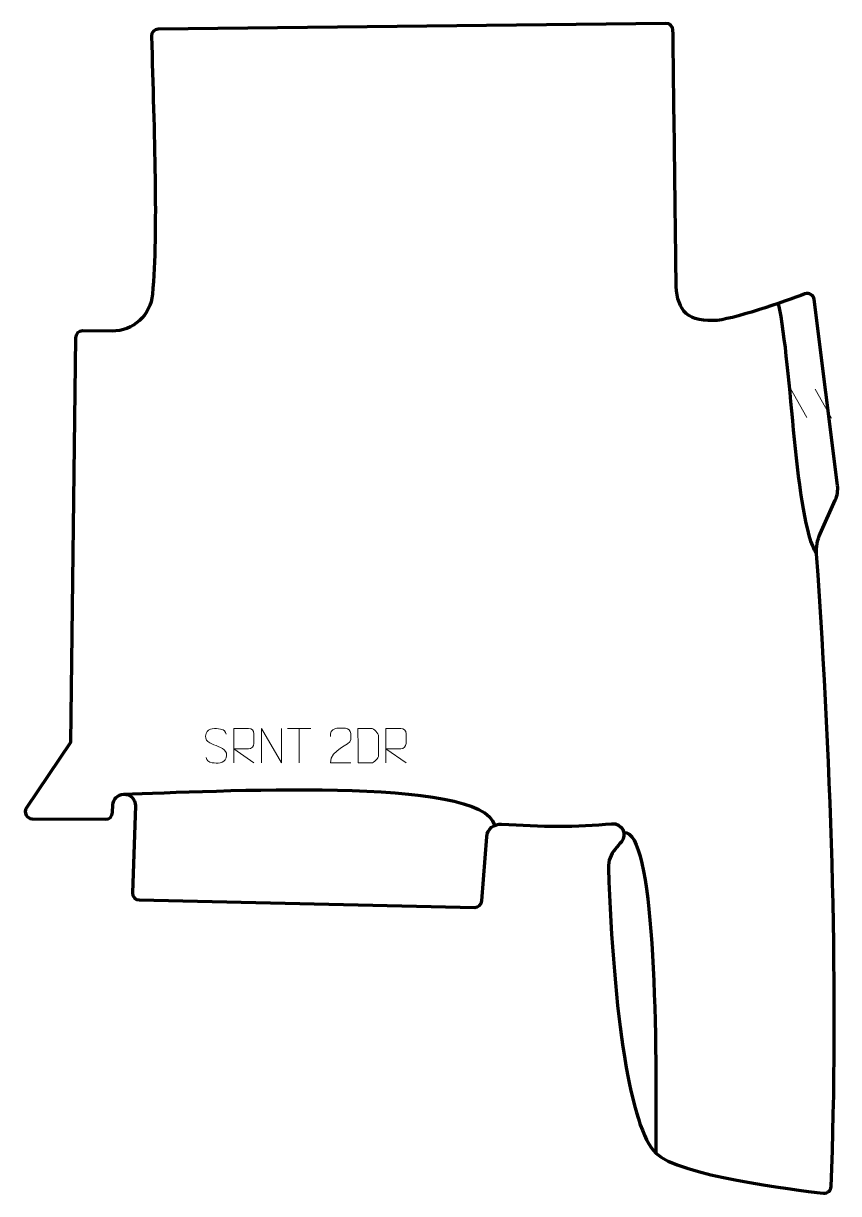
# Model space of a CAD drawing. Header units: millimetres. Extents: x -301 to 288, y -430 to 416.
import ezdxf

# ---------------------------------------------------------------- set-up
doc = ezdxf.new("R2010")
doc.units = ezdxf.units.MM
doc.header["$MEASUREMENT"] = 0
for name, color, linetype in [('layer 1', 7, 'Continuous'), ('layer 2', 7, 'Continuous'), ('layer 3', 7, 'Continuous')]:
    doc.layers.add(name, color=color, linetype=linetype)

msp = doc.modelspace()

# ---------------------------------------------------------------- linework, layer by layer
at = {"layer": 'layer 1', "color": 250, "lineweight": 9}
for points in [[(253.3605, 152.3153), (253.3605, 152.3153), (265.1076, 131.412), (265.1076, 131.412)], [(271.0825, 151.7875), (271.0825, 151.7875), (282.8296, 130.8841), (282.8296, 130.8841)], [(-110.501, -93.3744), (-110.501, -93.3744), (-93.5138, -93.3744), (-93.5138, -93.3744)], [(-102.0072, -118.3044), (-102.0072, -118.3044), (-102.0072, -93.3509), (-102.0072, -93.3509)]]:
    msp.add_open_spline(points, degree=3, dxfattribs=at)
for points, knots in [([(-162.0074, -105.8277), (-166.2557, -104.3573), (-171.1638, -102.5615), (-169.1587, -97.0412), (-169.1587, -97.0412), (-167.6552, -92.9013), (-162.4416, -93.2898), (-158.838, -93.8909), (-158.838, -93.8909), (-155.9774, -94.3681), (-155.1127, -95.5813), (-154.8021, -97.6654)], [0, 0, 0, 0, 0.25, 0.25, 0.25, 0.25, 0.5, 0.5, 0.5, 0.5, 1, 1, 1, 1]), ([(-149.3394, -118.3044), (-149.3394, -118.3044), (-149.3394, -93.3509), (-149.3394, -93.3509), (-149.3394, -93.3509), (-145.7446, -93.3509), (-142.1491, -93.3509), (-138.5539, -93.3509), (-138.5539, -93.3509), (-136.2286, -93.3886), (-134.6713, -94.8786), (-134.6754, -97.245), (-134.6754, -97.245), (-134.6758, -99.2805), (-134.6758, -102.3399), (-134.6754, -104.3759), (-134.6754, -104.3759), (-134.6819, -106.2514), (-136.4942, -108.1932), (-138.5037, -108.2123), (-138.5037, -108.2123), (-138.5037, -108.2123), (-149.3394, -108.2123), (-149.3394, -108.2123), (-149.3394, -108.2123), (-149.3394, -108.2123), (-134.6847, -118.3044), (-134.6847, -118.3044)], [0, 0, 0, 0, 0.125, 0.125, 0.125, 0.125, 0.25, 0.25, 0.25, 0.25, 0.375, 0.375, 0.375, 0.375, 0.5, 0.5, 0.5, 0.5, 0.625, 0.625, 0.625, 0.625, 0.75, 0.75, 0.75, 0.75, 1, 1, 1, 1]), ([(-129.3348, -118.3044), (-129.3348, -118.3044), (-129.3348, -93.3509), (-129.3348, -93.3509), (-129.3348, -93.3509), (-129.3348, -93.3509), (-114.68, -118.3044), (-114.68, -118.3044), (-114.68, -118.3044), (-114.68, -118.3044), (-114.68, -93.3509), (-114.68, -93.3509)], [0, 0, 0, 0, 0.25, 0.25, 0.25, 0.25, 0.5, 0.5, 0.5, 0.5, 1, 1, 1, 1]), ([(-64.636, -118.3148), (-69.5504, -118.3145), (-74.4648, -118.3145), (-79.3789, -118.3148), (-79.3789, -118.3148), (-79.3789, -108.3825), (-64.7279, -105.7413), (-64.636, -101.431), (-64.636, -101.431), (-64.6363, -100.0069), (-64.6363, -98.5832), (-64.636, -97.1599), (-64.636, -97.1599), (-64.6529, -95.0828), (-66.7757, -93.358), (-68.4467, -93.3407), (-68.4467, -93.3407), (-70.5199, -93.3411), (-72.5928, -93.3411), (-74.6652, -93.3407), (-74.6652, -93.3407), (-76.4873, -93.3242), (-79.312, -95.1163), (-79.3789, -97.2099), (-79.3789, -97.2099), (-79.3789, -97.2099), (-79.3789, -99.2647), (-79.3789, -99.2647)], [0, 0, 0, 0, 0.125, 0.125, 0.125, 0.125, 0.25, 0.25, 0.25, 0.25, 0.375, 0.375, 0.375, 0.375, 0.5, 0.5, 0.5, 0.5, 0.625, 0.625, 0.625, 0.625, 0.75, 0.75, 0.75, 0.75, 1, 1, 1, 1]), ([(-59.3998, -118.2763), (-57.068, -118.2759), (-52.1178, -118.2999), (-49.7863, -118.3002), (-49.7863, -118.3002), (-47.8613, -118.4056), (-44.5427, -114.864), (-44.5539, -112.8467), (-44.5539, -112.8467), (-44.5543, -107.0766), (-44.5543, -104.9069), (-44.5539, -99.1376), (-44.5539, -99.1376), (-44.5582, -96.9995), (-47.9327, -93.3394), (-50.0851, -93.3529), (-50.0851, -93.3529), (-52.4108, -93.3529), (-57.1351, -93.3529), (-59.4612, -93.3529), (-59.4612, -93.3529), (-59.4608, -99.0998), (-59.3995, -112.529), (-59.3998, -118.2763)], [0, 0, 0, 0, 0.14285714, 0.14285714, 0.14285714, 0.14285714, 0.28571429, 0.28571429, 0.28571429, 0.28571429, 0.42857143, 0.42857143, 0.42857143, 0.42857143, 0.57142857, 0.57142857, 0.57142857, 0.57142857, 0.71428571, 0.71428571, 0.71428571, 0.71428571, 1, 1, 1, 1]), ([(-39.3394, -118.3044), (-39.3394, -118.3044), (-39.3394, -93.3509), (-39.3394, -93.3509), (-39.3394, -93.3509), (-35.7446, -93.3509), (-32.1491, -93.3509), (-28.5539, -93.3509), (-28.5539, -93.3509), (-26.2286, -93.3886), (-24.6713, -94.8786), (-24.6754, -97.245), (-24.6754, -97.245), (-24.6758, -99.2805), (-24.6758, -102.3399), (-24.6754, -104.3759), (-24.6754, -104.3759), (-24.6819, -106.2514), (-26.4942, -108.1932), (-28.5037, -108.2123), (-28.5037, -108.2123), (-28.5037, -108.2123), (-39.3394, -108.2123), (-39.3394, -108.2123), (-39.3394, -108.2123), (-39.3394, -108.2123), (-24.6847, -118.3044), (-24.6847, -118.3044)], [0, 0, 0, 0, 0.125, 0.125, 0.125, 0.125, 0.25, 0.25, 0.25, 0.25, 0.375, 0.375, 0.375, 0.375, 0.5, 0.5, 0.5, 0.5, 0.625, 0.625, 0.625, 0.625, 0.75, 0.75, 0.75, 0.75, 1, 1, 1, 1]), ([(-162.0074, -105.8278), (-157.9888, -107.4745), (-152.9593, -109.3628), (-154.7933, -114.7231), (-154.7933, -114.7231), (-156.2531, -118.9895), (-161.1639, -118.7328), (-164.89, -118.1781), (-164.89, -118.1781), (-167.64, -117.7683), (-168.8609, -116.5548), (-169.2389, -114.4426)], [0, 0, 0, 0, 0.25, 0.25, 0.25, 0.25, 0.5, 0.5, 0.5, 0.5, 1, 1, 1, 1])]:
    msp.add_open_spline(points, degree=3, knots=knots, dxfattribs=at)
at = {"layer": 'layer 2', "color": 230, "lineweight": 200}
msp.add_open_spline([(-258.6017, 193.9836), (-258.6017, 193.9836), (-237.2771, 193.8627), (-237.2771, 193.8627), (-237.2771, 193.8627), (-222.0926, 193.7763), (-209.3882, 205.3678), (-208.0709, 220.506), (-208.0709, 220.506), (-203.9806, 267.511), (-206.7876, 335.9541), (-208.7529, 407.0755), (-208.7529, 407.0755), (-208.8302, 409.8698), (-206.6031, 412.1849), (-203.8104, 412.2162), (-203.8104, 412.2162), (-203.8104, 412.2162), (163.2286, 416.3195), (163.2286, 416.3195), (163.2286, 416.3195), (165.9869, 416.3504), (168.2492, 414.141), (168.2841, 411.3808), (168.2841, 411.3808), (168.6039, 386.1088), (170.0477, 271.8789), (170.5361, 229.6372), (170.5361, 229.6372), (170.7538, 210.821), (176.4986, 201.0869), (197.4257, 201.4602), (197.4257, 201.4602), (210.7363, 201.6977), (248.904, 215.3336), (263.6349, 220.7771), (263.6349, 220.7771), (266.654, 221.8926), (269.9225, 219.9032), (270.3246, 216.7079), (270.3246, 216.7079), (270.3246, 216.7079), (287.2493, 82.2659), (287.2493, 82.2659), (287.2493, 82.2659), (287.7105, 78.6008), (287.1492, 74.8795), (285.6277, 71.514), (285.6277, 71.514), (285.6277, 71.514), (274.6882, 47.3173), (274.6882, 47.3173), (274.6882, 47.3173), (272.6361, 42.7782), (271.7483, 37.7985), (272.0962, 32.8287), (272.0962, 32.8287), (283.542, -130.6984), (288.0162, -286.3232), (282.6577, -424.6602), (282.6577, -424.6602), (282.5452, -427.5601), (279.9925, -429.7504), (277.111, -429.4243), (277.111, -429.4243), (255.157, -426.9371), (172.1792, -416.5868), (155.8381, -400.564), (155.8381, -400.564), (137.4341, -382.5185), (125.1934, -300.6654), (121.6397, -194.3735), (121.6397, -194.3735), (121.4696, -189.2795), (123.2567, -184.3089), (126.6294, -180.4887), (126.6294, -180.4887), (128.1591, -178.7559), (129.6172, -177.0571), (130.9883, -175.4252), (130.9883, -175.4252), (135.5943, -169.9415), (131.2191, -161.6454), (124.0925, -162.3236), (124.0925, -162.3236), (99.022, -164.7106), (72.3276, -164.5773), (44.3978, -162.5275), (44.3978, -162.5275), (38.9051, -162.1242), (34.1144, -166.2256), (33.6821, -171.7201), (33.6821, -171.7201), (33.6821, -171.7201), (30.0292, -218.1649), (30.0292, -218.1649), (30.0292, -218.1649), (29.8212, -220.8101), (27.5859, -222.833), (24.935, -222.7749), (24.935, -222.7749), (24.935, -222.7749), (-217.6085, -217.4661), (-217.6085, -217.4661), (-217.6085, -217.4661), (-220.391, -217.4055), (-222.5883, -215.0821), (-222.4962, -212.2985), (-222.4962, -212.2985), (-222.4962, -212.2985), (-220.4127, -149.3575), (-220.4127, -149.3575), (-220.4127, -149.3575), (-220.2573, -144.6581), (-224.1013, -140.8043), (-228.7977, -140.9516), (-228.7977, -140.9516), (-228.7977, -140.9516), (-228.798, -140.9515), (-228.798, -140.9515), (-228.798, -140.9515), (-233.0534, -141.0851), (-236.4863, -144.4801), (-236.6702, -148.7369), (-236.6702, -148.7369), (-236.6702, -148.7369), (-236.9102, -154.2913), (-236.9102, -154.2913), (-236.9102, -154.2913), (-237.0267, -156.9832), (-239.2515, -159.0994), (-241.9433, -159.0791), (-241.9433, -159.0791), (-241.9433, -159.0791), (-295.0236, -158.6783), (-295.0236, -158.6783), (-295.0236, -158.6783), (-299.0102, -158.6482), (-301.36, -154.1898), (-299.1329, -150.88), (-299.1329, -150.88), (-299.1329, -150.88), (-267.328, -103.6208), (-267.328, -103.6208), (-267.328, -103.6208), (-267.328, -103.6208), (-263.6299, 189.0433), (-263.6299, 189.0433), (-263.6299, 189.0433), (-263.5949, 191.7929), (-261.3495, 193.9995), (-258.6017, 193.9836)], degree=3, knots=[0, 0, 0, 0, 0.02564103, 0.02564103, 0.02564103, 0.02564103, 0.05128205, 0.05128205, 0.05128205, 0.05128205, 0.07692308, 0.07692308, 0.07692308, 0.07692308, 0.1025641, 0.1025641, 0.1025641, 0.1025641, 0.12820513, 0.12820513, 0.12820513, 0.12820513, 0.15384615, 0.15384615, 0.15384615, 0.15384615, 0.17948718, 0.17948718, 0.17948718, 0.17948718, 0.20512821, 0.20512821, 0.20512821, 0.20512821, 0.23076923, 0.23076923, 0.23076923, 0.23076923, 0.25641026, 0.25641026, 0.25641026, 0.25641026, 0.28205128, 0.28205128, 0.28205128, 0.28205128, 0.30769231, 0.30769231, 0.30769231, 0.30769231, 0.33333333, 0.33333333, 0.33333333, 0.33333333, 0.35897436, 0.35897436, 0.35897436, 0.35897436, 0.38461538, 0.38461538, 0.38461538, 0.38461538, 0.41025641, 0.41025641, 0.41025641, 0.41025641, 0.43589744, 0.43589744, 0.43589744, 0.43589744, 0.46153846, 0.46153846, 0.46153846, 0.46153846, 0.48717949, 0.48717949, 0.48717949, 0.48717949, 0.51282051, 0.51282051, 0.51282051, 0.51282051, 0.53846154, 0.53846154, 0.53846154, 0.53846154, 0.56410256, 0.56410256, 0.56410256, 0.56410256, 0.58974359, 0.58974359, 0.58974359, 0.58974359, 0.61538462, 0.61538462, 0.61538462, 0.61538462, 0.64102564, 0.64102564, 0.64102564, 0.64102564, 0.66666667, 0.66666667, 0.66666667, 0.66666667, 0.69230769, 0.69230769, 0.69230769, 0.69230769, 0.71794872, 0.71794872, 0.71794872, 0.71794872, 0.74358974, 0.74358974, 0.74358974, 0.74358974, 0.76923077, 0.76923077, 0.76923077, 0.76923077, 0.79487179, 0.79487179, 0.79487179, 0.79487179, 0.82051282, 0.82051282, 0.82051282, 0.82051282, 0.84615385, 0.84615385, 0.84615385, 0.84615385, 0.87179487, 0.87179487, 0.87179487, 0.87179487, 0.8974359, 0.8974359, 0.8974359, 0.8974359, 0.92307692, 0.92307692, 0.92307692, 0.92307692, 0.94871795, 0.94871795, 0.94871795, 0.94871795, 1, 1, 1, 1], dxfattribs=at)
at = {"layer": 'layer 3', "color": 142, "lineweight": 200}
for points in [[(272.0953, 32.7994), (256.4341, 58.529), (254.5583, 167.0172), (244.6325, 213.8444)], [(-228.7945, -140.8457), (-166.4486, -139.3394), (31.308, -127.3995), (39.1576, -163.4544)], [(132.7191, -168.6048), (155.0043, -166.9054), (156.6078, -306.8538), (155.8465, -400.2803)]]:
    msp.add_open_spline(points, degree=3, dxfattribs=at)

doc.saveas('drawing.dxf')
